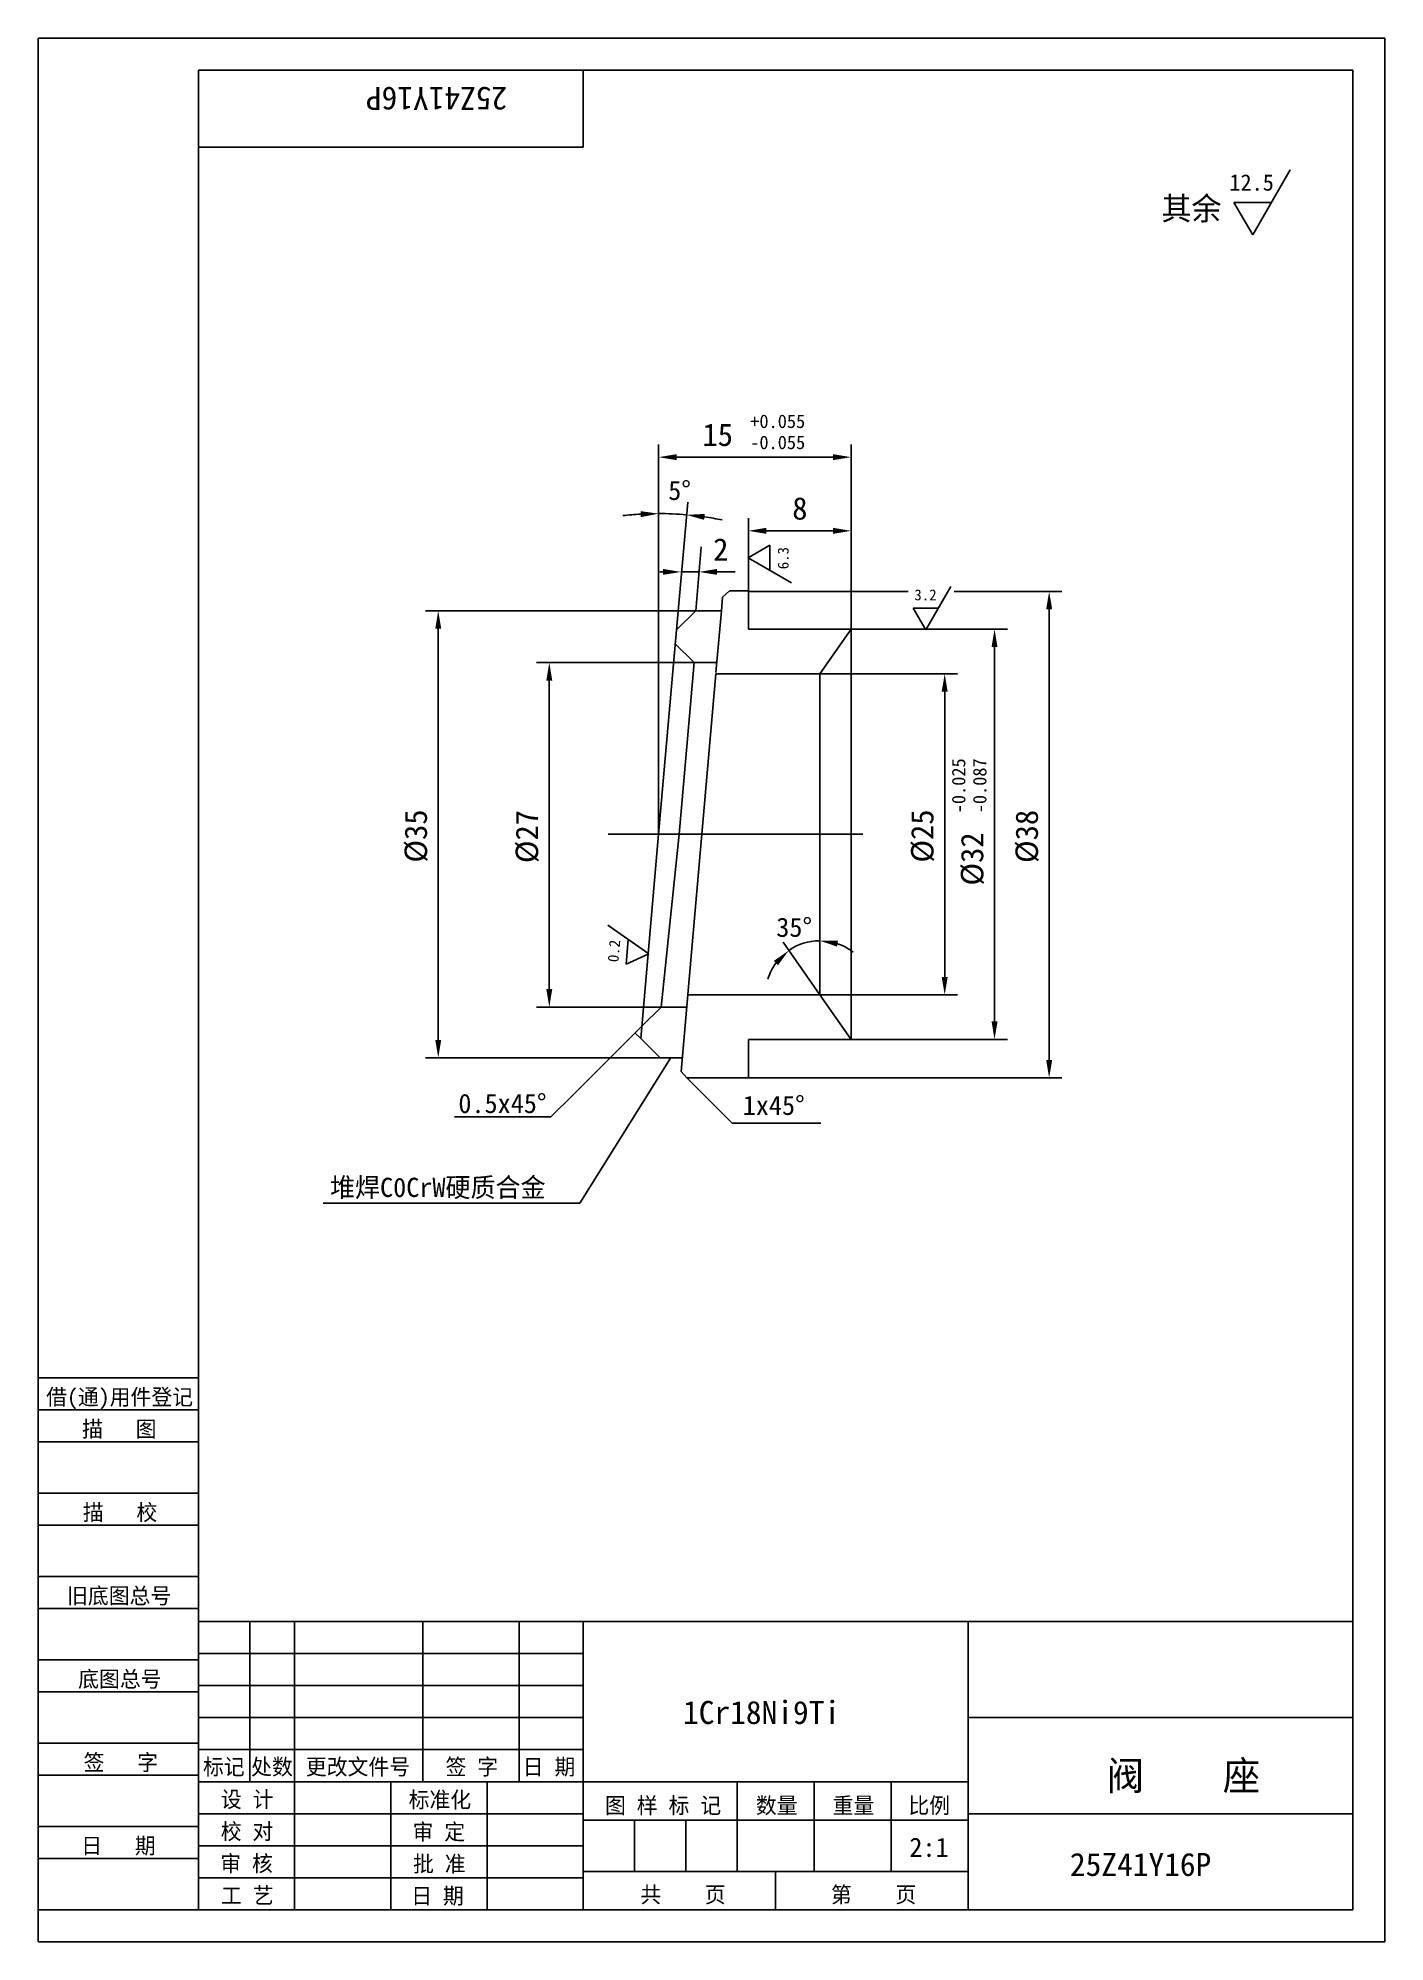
# Model space of a CAD drawing. Header units: metres. Extents: x 0 to 210, y 0 to 297.
import ezdxf

# ---------------------------------------------------------------- set-up
doc = ezdxf.new("R2010")
doc.units = ezdxf.units.M
for name, color, linetype in [('C', 6, 'Continuous'), ('D', 1, 'Continuous'), ('FL', 5, 'Continuous'), ('T', 7, 'Continuous'), ('TL', 4, 'Continuous')]:
    doc.layers.add(name, color=color, linetype=linetype)

# ---------------------------------------------------------------- blocks, each defined once
blk = doc.blocks.new('TUKUN4')
at = {"layer": 'FL'}
for p, q in [((0, 297), (0, 0)), ((210, 297), (0, 297)), ((210, 0), (210, 297)), ((0, 78), (25, 78)), ((0, 70), (25, 70)), ((0, 65), (25, 65)), ((0, 57), (25, 57)), ((0, 52), (25, 52)), ((33, 25), (33, 50)), ((40, 5), (40, 50)), ((60, 25), (60, 50)), ((75, 25), (75, 50)), ((25, 45), (85, 45)), ((0, 44), (25, 44)), ((0, 39), (25, 39)), ((25, 40), (85, 40)), ((25, 35), (85, 35)), ((0, 31), (25, 31)), ((25, 30), (85, 30)), ((0, 26), (25, 26)), ((70, 5), (70, 25)), ((0, 18), (25, 18)), ((25, 20), (85, 20)), ((25, 15), (85, 15)), ((0, 13), (25, 13)), ((25, 10), (85, 10)), ((0, 0), (210, 0))]:
    blk.add_line(p, q, dxfattribs=at)
at = {"layer": 'TL'}
for p, q in [((25, 5), (25, 292)), ((205, 292), (25, 292)), ((85, 292), (85, 280)), ((205, 5), (205, 292)), ((85, 280), (25, 280)), ((0, 88), (25, 88)), ((0, 83), (25, 83)), ((205, 50), (25, 50)), ((85, 5), (85, 50)), ((145, 5), (145, 50)), ((205, 35), (145, 35)), ((145, 25), (25, 25)), ((55, 5), (55, 25)), ((109, 11), (109, 25)), ((121, 11), (121, 25)), ((133, 11), (133, 25)), ((85, 19), (145, 19)), ((93, 11), (93, 19)), ((101, 11), (101, 19)), ((205, 20), (145, 20)), ((145, 11), (85, 11)), ((115, 5), (115, 11)), ((0, 5), (205, 5))]:
    blk.add_line(p, q, dxfattribs=at)
at = {"layer": 'T'}
for s, p in [('借(通)用件登记', (1.26, 83.76)), ('描   图', (6.86, 78.76)), ('描   校', (6.98, 65.76)), ('旧底图总号', (4.52, 52.76)), ('底图总号', (6.25, 39.76)), ('签   字', (7.1, 26.76)), ('标记', (25.71, 26.07)), ('处数', (33.22, 26.07)), ('更改文件号', (41.75, 26.07)), ('签 字', (63.53, 26.07)), ('日 期', (75.57, 26.07)), ('设 计', (28.5, 20.99)), ('标准化', (57.77, 20.93)), ('图 样 标 记', (88.4, 20.04)), ('数量', (111.92, 20.04)), ('重量', (123.88, 20.04)), ('比例', (135.7, 20.04)), ('校 对', (28.48, 15.99)), ('审 定', (58.39, 15.93)), ('日   期', (6.72, 13.76)), ('审 核', (28.41, 10.99)), ('批 准', (58.46, 10.93)), ('共    页', (93.91, 6.13)), ('第    页', (123.62, 6.13)), ('工 艺', (28.52, 5.99)), ('日 期', (58.18, 5.93))]:
    blk.add_text(s, height=2.5, dxfattribs=at).set_placement(p)

msp = doc.modelspace()

# ---------------------------------------------------------------- linework, layer by layer
at = {"layer": 'C'}
msp.add_line((88.9, 172.79), (128.59, 172.79), dxfattribs=at)
at = {"layer": 'D'}
for p, q in [((195.24, 276.43), (189.39, 266.29)), ((186.46, 271.36), (192.32, 271.36)), ((189.39, 266.29), (186.46, 271.36)), ((96.76, 172.79), (96.76, 233.62)), ((126.76, 222.13), (126.76, 233.62)), ((99.56, 231.62), (123.96, 231.62)), ((100.42, 214.63), (101.29, 224.59)), ((110.75, 210.72), (110.75, 222.13)), ((123.96, 220.13), (113.55, 220.13)), ((126.76, 204.79), (126.76, 222.13)), ((102.54, 207.66), (103.41, 217.63)), ((110.71, 215.92), (114.09, 217.87)), ((114.09, 217.87), (114.09, 213.96)), ((99.55, 204.67), (100.42, 214.63)), ((117.47, 212.01), (110.71, 215.92)), ((97.42, 213.72), (96.95, 213.72)), ((100.22, 213.72), (103.08, 213.72)), ((105.88, 213.72), (108.68, 213.72)), ((142.31, 211.44), (138.41, 204.68)), ((110.8, 210.66), (135.69, 210.66)), ((136.45, 208.06), (140.36, 208.06)), ((138.41, 204.68), (136.45, 208.06)), ((142.85, 210.66), (159.65, 210.66)), ((102.54, 207.66), (60.39, 207.66)), ((157.65, 207.86), (157.65, 137.6)), ((62.39, 204.86), (62.39, 140.71)), ((126.76, 204.79), (151.13, 204.79)), ((149.13, 201.99), (149.13, 143.59)), ((102.3, 199.58), (77.71, 199.58)), ((79.71, 196.78), (79.71, 148.64)), ((121.88, 197.83), (143.36, 197.83)), ((141.36, 195.03), (141.36, 150.55)), ((88.83, 158.64), (95.22, 154.16)), ((91.69, 152.51), (92.03, 156.4)), ((121.88, 147.75), (116.15, 155.94)), ((95.22, 154.16), (91.69, 152.51)), ((97.16, 145.84), (77.71, 145.84)), ((121.88, 147.75), (143.36, 147.75)), ((94.09, 142.83), (87.02, 135.76)), ((93.97, 140.91), (93.07, 141.81)), ((126.76, 140.79), (151.13, 140.79)), ((96.97, 137.91), (60.39, 137.91)), ((98.62, 137.86), (84.49, 115.26)), ((87.02, 135.76), (83.48, 132.22)), ((101.17, 134.79), (108.24, 127.72)), ((110.8, 134.8), (159.65, 134.8)), ((83.48, 132.22), (79.95, 128.69)), ((68.47, 128.69), (64.91, 128.69)), ((79.95, 128.69), (68.47, 128.69)), ((108.24, 127.72), (122.06, 127.72)), ((60.57, 115.26), (44.47, 115.26)), ((84.49, 115.26), (60.57, 115.26))]:
    msp.add_line(p, q, dxfattribs=at)
for centre, radius, start, end in [((96.76, 172.79), 50.03, 85, 90), ((96.76, 172.79), 50.03, 93.21, 96.41), ((96.76, 172.79), 50.03, 78.59, 81.79), ((121.88, 147.75), 8.44, 90, 125), ((121.88, 147.75), 8.44, 51.81, 70.91), ((121.88, 147.75), 8.44, 144.09, 163.19)]:
    msp.add_arc(centre, radius, start, end, dxfattribs=at)
for points in [[(99.56, 232.09), (99.56, 231.16), (96.76, 231.62)], [(123.96, 232.09), (123.96, 231.16), (126.76, 231.62)], [(93.94, 223.2), (93.97, 222.27), (96.76, 222.81)], [(103.84, 221.84), (103.95, 222.77), (101.12, 222.62)], [(113.55, 220.6), (113.55, 219.66), (110.75, 220.13)], [(123.96, 220.6), (123.96, 219.66), (126.76, 220.13)], [(97.42, 214.19), (97.42, 213.26), (100.22, 213.72)], [(105.88, 214.19), (105.88, 213.26), (103.08, 213.72)], [(157.18, 207.86), (158.12, 207.86), (157.65, 210.66)], [(61.93, 204.86), (62.86, 204.86), (62.39, 207.66)], [(148.67, 201.99), (149.6, 201.99), (149.13, 204.79)], [(79.24, 196.78), (80.17, 196.78), (79.71, 199.58)], [(140.89, 195.03), (141.83, 195.03), (141.36, 197.83)], [(114.72, 153.03), (115.37, 152.37), (117.04, 154.66)], [(124.57, 155.27), (124.72, 156.19), (121.88, 156.19)], [(79.24, 148.64), (80.17, 148.64), (79.71, 145.84)], [(140.89, 150.55), (141.83, 150.55), (141.36, 147.75)], [(148.67, 143.59), (149.6, 143.59), (149.13, 140.79)], [(61.93, 140.71), (62.86, 140.71), (62.39, 137.91)], [(157.18, 137.6), (158.12, 137.6), (157.65, 134.8)]]:
    msp.add_solid(points, dxfattribs=at)
at = {"layer": 'TL'}
for p, q in [((106.54, 207.66), (106.73, 209.79)), ((106.73, 209.79), (107.82, 210.79)), ((110.76, 210.79), (107.82, 210.79)), ((110.76, 204.79), (110.76, 210.79)), ((99.55, 204.67), (102.54, 207.66)), ((102.54, 207.66), (106.54, 207.66)), ((106.54, 207.66), (105.7, 198.05)), ((106.54, 207.66), (106.54, 207.66)), ((96.76, 172.79), (99.55, 204.67)), ((99.3, 202.57), (102.3, 199.58)), ((126.76, 204.79), (110.76, 204.79)), ((126.76, 204.79), (121.88, 197.83)), ((126.76, 172.79), (126.76, 204.79)), ((102.3, 199.58), (99.95, 172.79)), ((102.3, 199.58), (105.84, 199.58)), ((105.68, 197.83), (103.49, 172.79)), ((105.68, 197.83), (121.88, 197.83)), ((121.88, 197.83), (121.88, 172.84)), ((96.76, 172.79), (93.97, 140.91)), ((97.16, 145.84), (99.95, 172.79)), ((103.49, 172.79), (101.31, 147.82)), ((121.88, 147.75), (121.88, 172.73)), ((126.76, 172.79), (126.76, 140.79)), ((94.16, 142.84), (97.16, 145.84)), ((97.16, 145.84), (101.13, 145.84)), ((101.3, 147.75), (100.25, 135.78)), ((101.3, 147.75), (121.88, 147.75)), ((126.76, 140.79), (121.88, 147.75)), ((93.97, 140.91), (96.97, 137.91)), ((126.76, 140.79), (110.76, 140.79)), ((110.76, 140.79), (110.76, 134.79)), ((96.97, 137.91), (100.44, 137.91)), ((101.17, 134.79), (100.25, 135.78)), ((107.82, 134.79), (101.17, 134.79)), ((110.76, 134.79), (107.82, 134.79))]:
    msp.add_line(p, q, dxfattribs=at)

# ---------------------------------------------------------------- block references
at = {"layer": 'D'}
msp.add_blockref('TUKUN4', (0, 0), dxfattribs=at)

# ---------------------------------------------------------------- texts
for s, height, rotation, p in [('25Z41Y16P', 3.6, 180, (73.15, 289.36)), ('6.3', 1.7, 90, (117.02, 214.13)), ('-0.025', 2.1, 90, (144.58, 176.07)), ('-0.087', 2.1, 90, (147.87, 176.07)), ('%%C35', 3.5, 90, (60.64, 168.37)), ('%%C27', 3.5, 90, (77.96, 168.29)), ('%%c25', 3.5, 90, (139.61, 168.37)), ('%%C38', 3.5, 90, (155.9, 168.31)), ('%%C32', 3.5, 90, (147.38, 164.79)), ('0.2', 1.7, 85, (90.48, 152.79))]:
    msp.add_text(s, height=height, rotation=rotation, dxfattribs=at).set_placement(p)
for s, height, p in [('12.5', 2.55, (185.75, 273.2)), ('其余', 3.6, (175.16, 268.62)), ('+0.055', 2.1, (111.04, 236.17)), ('15', 3.5, (103.59, 233.37)), ('-0.055', 2.1, (111.04, 232.88)), ('5%%d', 3, (98.25, 224.94)), ('8', 3.5, (117.59, 221.88)), ('2', 3.5, (105.26, 215.47)), ('3.2', 1.7, (136.63, 209.29)), ('35%%d', 3, (115.1, 156.79)), ('0.5x45%%d', 3, (65.53, 129.31)), ('1x45%%d', 3, (109.87, 129.01)), ('堆焊C0CrW硬质合金', 3, (45.52, 116.21)), ('1Cr18Ni9Ti', 3.6, (100.56, 34)), ('阀    座', 4.5, (166.62, 23.69)), ('2:1', 3, (135.85, 13.26)), ('25Z41Y16P', 3.6, (160.89, 10.29))]:
    msp.add_text(s, height=height, dxfattribs=at).set_placement(p)

doc.saveas('drawing.dxf')
